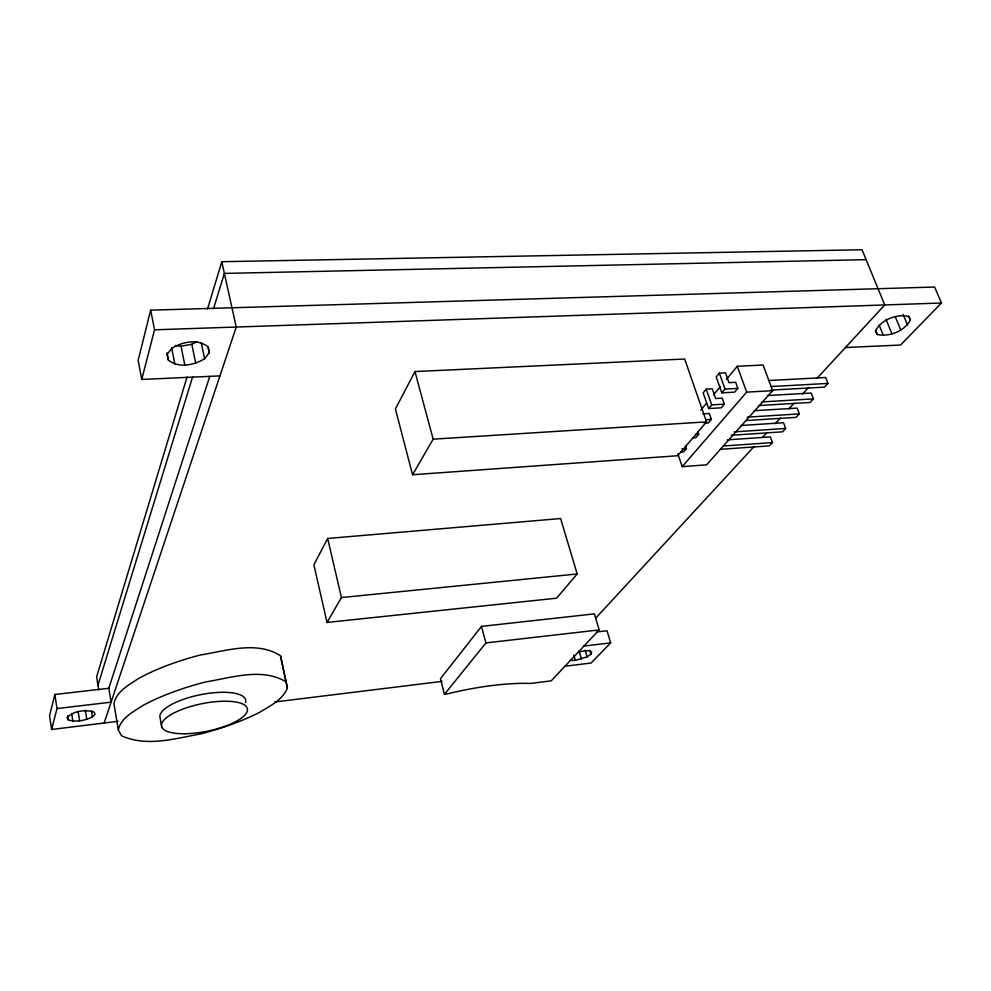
<?xml version="1.0" encoding="UTF-8"?>
<svg xmlns="http://www.w3.org/2000/svg" width="991" height="991" viewBox="0 0 991 991"><rect width="100%" height="100%" fill="white"/><g stroke="black" fill="none" stroke-linecap="round" stroke-linejoin="round"><path stroke-width="1.49" d="M209.758 376.382L108.812 688.274L54.852 694.505L49.55 715.775L51.606 729.475L117.991 721.299M845.447 347.531L900.559 345.029L941.45 303.011L934.612 287.043L150.669 310.171L138.133 360.439L141.75 379.454L219.928 375.899M51.606 729.475L56.995 708.565L54.852 694.505M141.75 379.454L154.534 329.817L150.669 310.171M187.051 376.964L96.61 676.903L98.716 689.761M207.54 308.994L221.798 261.711L862.034 249.757L884.74 304.943L817.092 378.252M97.973 685.202L192.663 376.716M213.511 308.82L224.375 273.405L866.109 259.654M104.166 723.009L236.23 327.042L221.798 261.711M118.325 730.02C120.84 717.657 133.525 711.848 143.001 705.406C162.71 694.914 183.88 687.593 205.434 681.969C231.275 677.856 261.946 667.228 286.052 681.82L287.427 688.101C282.361 700.067 269.961 706.026 259.456 712.405C240.813 721.82 221.03 728.633 200.851 733.873C175.221 738.555 146.445 747.214 121.521 735.731L118.325 730.02L113.953 703.833C116.207 691.322 128.805 685.165 138.319 678.6C157.804 667.971 178.826 660.625 200.269 655.026C225.96 650.951 256.83 640.496 280.503 655.782L287.427 688.101M570.444 660.427L575.35 660.39L587.118 656.86L590.884 654.283L591.726 652.053L589.385 650.765L584.455 650.777L578.286 652.103M327.662 538.472L313.887 564.796L327.018 622.447L556.57 598.192L577.171 573.975L560.633 518.541L327.662 538.472L341.437 597.548L327.018 622.447M414.969 371.551L395.409 408.949L412.566 474.739L677.72 455.736L706.521 421.869L684.67 359.027L414.969 371.551L433.166 439.174L412.566 474.739M910.407 319.994L908.586 316.476C896.397 313.726 881.123 319.709 875.375 331.081L877.345 334.5C889.522 337.089 904.486 331.167 910.407 319.994L908.747 316.018M204.617 358.705L209.225 352.784L208.271 347.023C197.828 338.414 182.27 341.722 171.666 348.436L167.182 354.456L168.396 360.191C178.888 368.417 194.075 365.27 204.617 358.705L201.247 342.651M481.49 626.374L440.462 678.724L444.439 694.344L446.396 694.096A123.231 35.131 -14.4 0 1 530.693 683.443L551.219 680.842L599.183 629.904L594.389 613.875L481.49 626.374L485.937 642.924L444.439 694.344M706.199 389.153L703.152 392.857L708.639 408.54L721.262 407.796L724.371 404.142L722.241 398.134L715.688 398.506L712.269 388.819L706.199 389.153L711.724 404.885L708.639 408.54M719.355 373.161L716.208 376.989L721.832 392.857L734.616 392.139L737.824 388.373L735.644 382.291L728.992 382.65L725.486 372.851L719.355 373.161L725.016 389.079L721.832 392.857M700.687 410.187L706.633 403.064M713.557 394.765L720.482 386.453M726.428 379.342L737.316 366.286L763.12 365.022L772.596 390.677L706.608 464.816L682.192 466.65L677.832 453.705M685.45 445.702L686.429 448.601L683.592 451.933L680.544 452.156M697.887 431.89L698.692 434.231L695.769 437.663L692.684 437.873M702.78 413.879L709.259 413.482L711.34 419.416L708.317 422.959L704.155 423.219M682.192 466.65L746.669 392.126L772.596 390.677M595.541 618.334L754.089 446.52M762.5 437.415L766.7 432.869M775.098 423.764L780.351 418.078M788.749 408.973L794.002 403.287M802.4 394.183L808.693 387.357M727.406 439.855L770.354 436.92L772.423 442.593L769.35 445.863L720.333 449.332M741.181 425.473L783.559 422.723L785.677 428.459L782.518 431.828L731.123 435.284M754.287 410.72L797.173 408.106L799.341 413.891L796.083 417.372L745.628 420.58M767.331 395.545L811.195 393.031L813.425 398.89L810.056 402.482L758.722 405.554M769.028 380.519L825.652 377.497L827.943 383.418L824.462 387.122L770.998 390.107M596.433 631.998L607.025 630.784L610.679 642.886L591.082 663.029L564.399 666.311M92.423 716.951L95.074 714.251L93.984 711.984C85.102 709.457 73.582 710.758 67.004 717.645L68.206 719.887C76.196 722.501 85.028 720.494 92.423 716.951L91.445 710.857M175.333 345.562L181.006 346.218L191.808 344.273L196.85 341.672M274.656 702L442.06 681.387M56.995 708.565L111.116 702.148L108.812 688.274M583.389 646.12L610.679 642.886M485.937 642.924L599.183 629.904M341.437 597.548L577.171 573.975M681.858 448.923L686.429 448.601M723.281 446.024L772.423 442.593M695.608 434.442L698.692 434.231M734.158 431.878L785.677 428.459M433.166 439.174L706.521 421.869M705.778 419.763L711.34 419.416M747.214 417.161L799.341 413.891M711.724 404.885L724.371 404.142M761.943 401.925L813.425 398.89M725.016 389.079L737.824 388.373M771.246 386.54L827.943 383.418M154.534 329.817L941.45 303.011M903.135 314.407L907.521 324.961M895.331 316.885L900.769 330.028M886.041 319.424L891.962 333.88M879.128 324.986L883.415 335.515M875.734 330.536L877.345 334.5M737.316 366.286L746.669 392.126M589.707 650.282L590.884 654.283M585.161 650.195L587.118 656.86M579.103 651.099L581.444 659.089M573.801 655.063L575.35 660.39M280.503 655.782L286.052 681.82M207.986 346.924L209.225 352.784M191.808 344.273L195.722 363.226M181.006 346.218L184.883 365.208M171.654 347.99L174.887 364.106M166.934 352.833L168.396 360.191M161.719 726.886L160.146 718.091A43.715 14.196 -11.5 0 1 202.66 694.282A43.715 14.196 -11.5 0 1 245.483 702.545M85.325 710.237L86.774 719.367M78.178 711.736L79.627 720.878M71.637 713.433L72.826 721.064M67.561 715.75L68.206 719.887M185.404 733.736A43.815 14.01 -11.5 0 0 247.391 708.701A43.815 14.01 -11.5 0 0 180.597 709.952A43.815 14.01 -11.5 0 0 185.404 733.736"/></g></svg>
